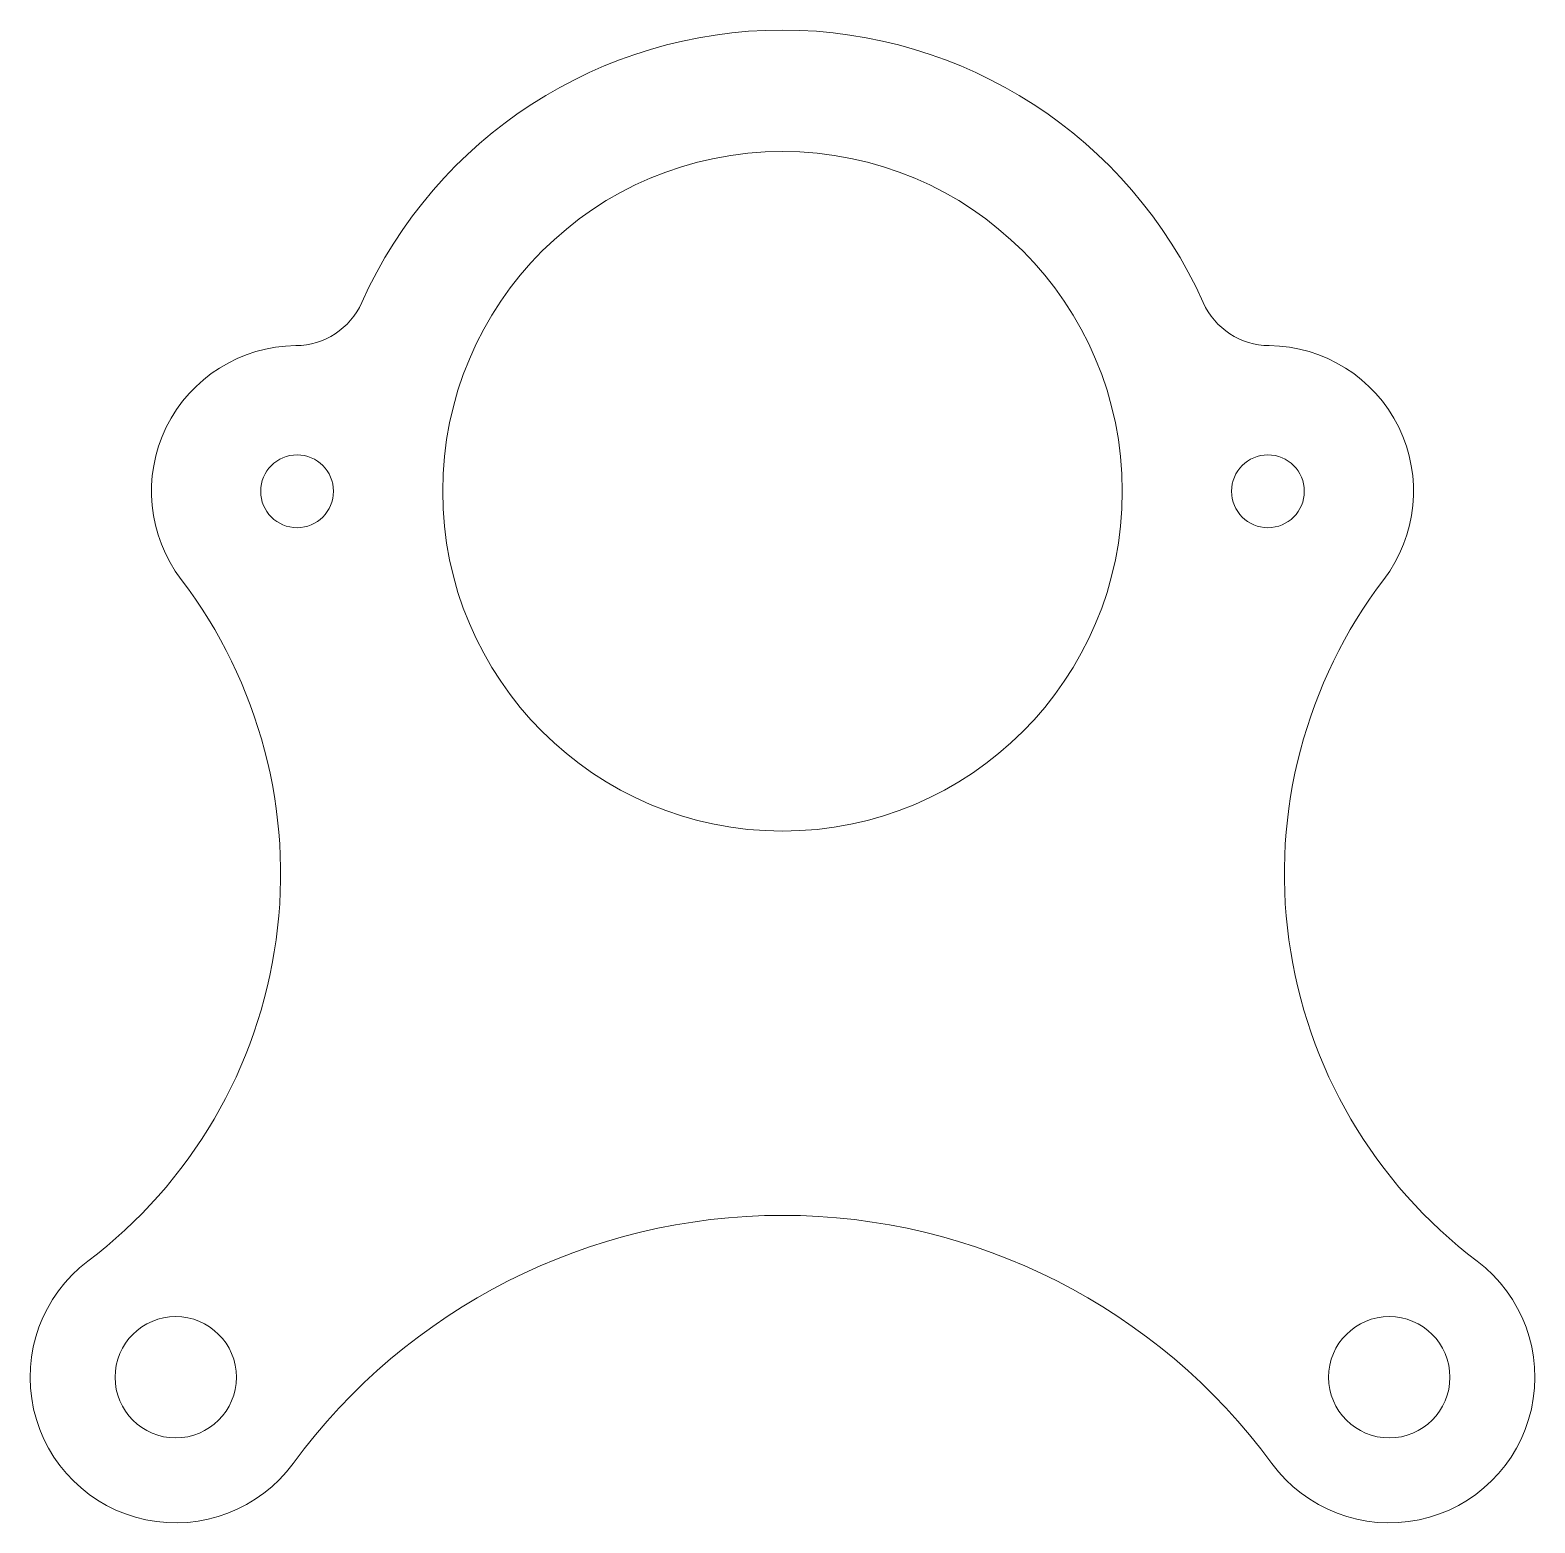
# Model space of a CAD drawing. Header units: millimetres. Extents: x 3 to 65, y 2.3 to 63.8.
import ezdxf

# ---------------------------------------------------------------- set-up
doc = ezdxf.new("R2010")
doc.units = ezdxf.units.MM

msp = doc.modelspace()

# ---------------------------------------------------------------- linework, layer by layer
at = {"color": 7, "linetype": 'Continuous', "lineweight": 15}
for centre, radius in [((34.006, 44.821), 14), ((14.006, 44.821), 1.5), ((54.006, 44.821), 1.5), ((9.006, 8.321), 2.5), ((59.006, 8.321), 2.5)]:
    msp.add_circle(centre, radius, dxfattribs=at)
for centre, radius, start, end in [((34.006, 44.821), 19, 24.14685, 155.85315), ((13.931, 53.82), 3, 270.47747, 335.85315), ((54.081, 53.82), 3, 204.14685, 269.52253), ((14.006, 44.821), 6, 90.47747, 217.31106), ((54.006, 44.821), 6, 322.68894, 89.52253), ((-6.673, 29.061), 20, 307.08857, 37.31106), ((74.685, 29.061), 20, 142.68894, 232.91143), ((34.006, -10.01), 25, 36.24932, 143.75068), ((9.006, 8.321), 6, 127.08857, 323.75068), ((59.006, 8.321), 6, 216.24932, 52.91143)]:
    msp.add_arc(centre, radius, start, end, dxfattribs=at)

doc.saveas('drawing.dxf')
